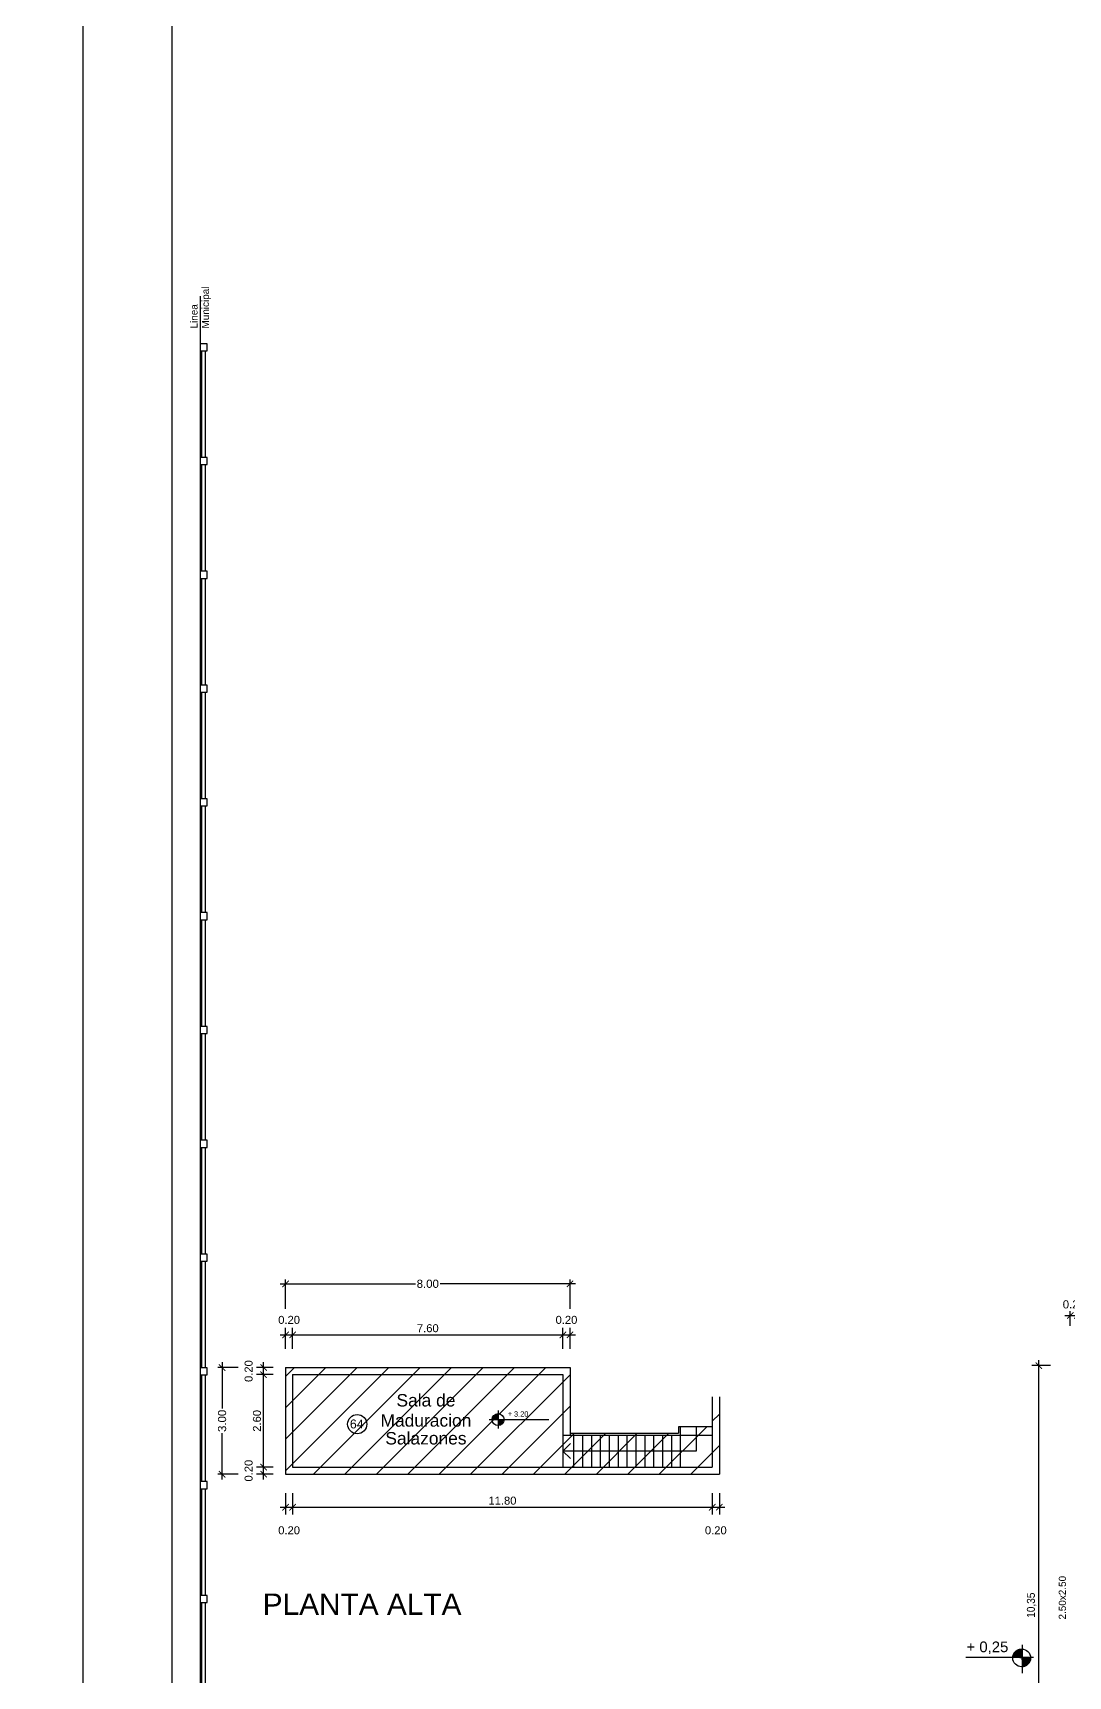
# Model space of a CAD drawing. Extents: x -106 to 115, y -156 to 65.
# Drawn here: x -51.2 to -22.09, y -55.18 to -8.97 of the extents above; entities that cross this region are included whole.
import ezdxf
from ezdxf.enums import TextEntityAlignment as Align

# ---------------------------------------------------------------- set-up
doc = ezdxf.new("R2010")
doc.units = 0
doc.header["$LTSCALE"] = 100
doc.header["$MEASUREMENT"] = 0
doc.layers.get('0').update_dxf_attribs({"color": 9, "linetype": 'CONTINUOUS'})
doc.layers.get('DEFPOINTS').update_dxf_attribs({"color": 9, "linetype": 'CONTINUOUS'})
for name, color, linetype in [('COTAS', 9, 'CONTINUOUS'), ('escalera', 9, 'CONTINUOUS'), ('MUROS', 9, 'CONTINUOUS'), ('Máquinas', 9, 'CONTINUOUS'), ('RECUADRO', 9, 'CONTINUOUS'), ('texto', 9, 'CONTINUOUS'), ('UNTITLED-1', 9, 'CONTINUOUS')]:
    doc.layers.add(name, color=color, linetype=linetype)
doc.styles.add('ROMAND', font='arial.ttf')
doc.styles.get("Standard").update_dxf_attribs({"font": 'arial.ttf'})
doc.styles.add('STYLE1', font='arial.ttf', dxfattribs={"width": 0.9})
doc.dimstyles.new('ACOTA100', dxfattribs={"dimtxt": 0.225, "dimasz": 0.18, "dimexe": 0.2, "dimexo": 0.4, "dimgap": 0.07, "dimtad": 1, "dimzin": 0, "dimdsep": 46, "dimtxsty": 'STYLE1', "dimblk1": 'ARCHTICK', "dimblk2": 'ARCHTICK', "dimsah": 1, "dimcen": 0.05, "dimdle": 0.15, "dimclrd": 7, "dimclre": 7, "dimclrt": 7, "dimadec": 0, "dimazin": 0, "dimtfac": 1, "dimtmove": 2, "dimatfit": 3, "dimldrblk": 'ARCHTICK', "dimfxl": 1, "dimtvp": 1, "dimtolj": 1, "dimtzin": 0, "dimarcsym": 0})
doc.dimstyles.get("Standard").update_dxf_attribs({"dimtxt": 0.23, "dimasz": 0.18, "dimexe": 0.12, "dimexo": 0.2, "dimgap": 0.05, "dimtad": 0, "dimzin": 0, "dimdsep": 46, "dimtxsty": 'Standard', "dimblk": 'ARCHTICK', "dimcen": 0.09, "dimdle": 0.15, "dimadec": 0, "dimazin": 0, "dimtfac": 1, "dimtofl": 0, "dimtmove": 2, "dimatfit": 3, "dimfxl": 1, "dimtolj": 1, "dimtzin": 0, "dimarcsym": 0})

# ---------------------------------------------------------------- blocks, each defined once
blk = doc.blocks.new('_ARCHTICK')
at = {"color": 0, "linetype": 'ByBlock', "const_width": 0.15}
blk.add_lwpolyline([(-0.5, -0.5), (0.5, 0.5)], dxfattribs=at)
blk = doc.blocks.new('*D30')
at = {"layer": 'DEFPOINTS', "color": 0, "linetype": 'Continuous', "transparency": 16777216}
for p in [(-22.913, -46.447), (-22.291, -46.447), (-22.291, -59.92)]:
    blk.add_point(p, dxfattribs=at)
at = {"layer": 'MUROS', "color": 7, "linetype": 'Continuous', "lineweight": -2, "transparency": 16777216}
for p, q in [((-22.591, -46.447), (-23.113, -46.447)), ((-22.913, -60.07), (-22.913, -46.297)), ((-22.591, -59.92), (-23.113, -59.92))]:
    blk.add_line(p, q, dxfattribs=at)
at = {"layer": 'MUROS', "color": 7, "linetype": 'Continuous', "lineweight": -2, "transparency": 16777216, "xscale": 0.18, "yscale": 0.18, "zscale": 0.18}
for p, rotation in [((-22.913, -46.447), 90), ((-22.913, -59.92), 270)]:
    blk.add_blockref('_ARCHTICK', p, dxfattribs=dict(at, rotation=rotation))
at = {"layer": 'MUROS', "color": 7, "linetype": 'Continuous', "transparency": 16777216, "insert": (-23.118, -53.183), "char_height": 0.225, "attachment_point": 5, "rotation": 90, "style": 'STYLE1'}
blk.add_mtext('\\A1;10,35', dxfattribs=at)
blk = doc.blocks.new('*D34')
at = {"layer": 'DEFPOINTS', "color": 0, "linetype": 'Continuous', "transparency": 16777216}
for p in [(-44.099, -49.633), (-43.899, -49.633), (-43.899, -50.43)]:
    blk.add_point(p, dxfattribs=at)
at = {"layer": 'texto', "color": 7, "linetype": 'Continuous', "lineweight": -2, "transparency": 16777216}
for p, q in [((-44.099, -50.033), (-44.099, -50.63)), ((-43.899, -50.033), (-43.899, -50.63)), ((-44.249, -50.43), (-43.749, -50.43))]:
    blk.add_line(p, q, dxfattribs=at)
at = {"layer": 'texto', "color": 7, "linetype": 'Continuous', "lineweight": -2, "transparency": 16777216, "xscale": 0.18, "yscale": 0.18, "zscale": 0.18, "rotation": 180}
blk.add_blockref('_ARCHTICK', (-44.099, -50.43), dxfattribs=at)
at = {"layer": 'texto', "color": 7, "linetype": 'Continuous', "lineweight": -2, "transparency": 16777216, "xscale": 0.18, "yscale": 0.18, "zscale": 0.18}
blk.add_blockref('_ARCHTICK', (-43.899, -50.43), dxfattribs=at)
at = {"layer": 'texto', "color": 7, "linetype": 'Continuous', "transparency": 16777216, "insert": (-43.999, -51.079), "char_height": 0.225, "attachment_point": 5}
blk.add_mtext('\\A1;0.20', dxfattribs=at)
blk = doc.blocks.new('*D35')
at = {"layer": 'DEFPOINTS', "color": 0, "linetype": 'Continuous', "transparency": 16777216}
for p in [(-43.899, -49.633), (-32.099, -49.633), (-32.099, -50.43)]:
    blk.add_point(p, dxfattribs=at)
at = {"layer": 'texto', "color": 7, "linetype": 'Continuous', "lineweight": -2, "transparency": 16777216}
for p, q in [((-43.899, -50.033), (-43.899, -50.63)), ((-32.099, -50.033), (-32.099, -50.63)), ((-44.049, -50.43), (-31.949, -50.43))]:
    blk.add_line(p, q, dxfattribs=at)
at = {"layer": 'texto', "color": 7, "linetype": 'Continuous', "lineweight": -2, "transparency": 16777216, "xscale": 0.18, "yscale": 0.18, "zscale": 0.18, "rotation": 180}
blk.add_blockref('_ARCHTICK', (-43.899, -50.43), dxfattribs=at)
at = {"layer": 'texto', "color": 7, "linetype": 'Continuous', "lineweight": -2, "transparency": 16777216, "xscale": 0.18, "yscale": 0.18, "zscale": 0.18}
blk.add_blockref('_ARCHTICK', (-32.099, -50.43), dxfattribs=at)
at = {"layer": 'texto', "color": 7, "linetype": 'Continuous', "transparency": 16777216, "insert": (-37.999, -50.245), "char_height": 0.225, "attachment_point": 5}
blk.add_mtext('\\A1;11.80', dxfattribs=at)
blk = doc.blocks.new('*D36')
at = {"layer": 'DEFPOINTS', "color": 0, "linetype": 'Continuous', "transparency": 16777216}
for p in [(-32.099, -49.633), (-31.899, -49.633), (-31.899, -50.43)]:
    blk.add_point(p, dxfattribs=at)
at = {"layer": 'texto', "color": 7, "linetype": 'Continuous', "lineweight": -2, "transparency": 16777216}
for p, q in [((-32.099, -50.033), (-32.099, -50.63)), ((-31.899, -50.033), (-31.899, -50.63)), ((-32.249, -50.43), (-31.749, -50.43))]:
    blk.add_line(p, q, dxfattribs=at)
at = {"layer": 'texto', "color": 7, "linetype": 'Continuous', "lineweight": -2, "transparency": 16777216, "xscale": 0.18, "yscale": 0.18, "zscale": 0.18, "rotation": 180}
blk.add_blockref('_ARCHTICK', (-32.099, -50.43), dxfattribs=at)
at = {"layer": 'texto', "color": 7, "linetype": 'Continuous', "lineweight": -2, "transparency": 16777216, "xscale": 0.18, "yscale": 0.18, "zscale": 0.18}
blk.add_blockref('_ARCHTICK', (-31.899, -50.43), dxfattribs=at)
at = {"layer": 'texto', "color": 7, "linetype": 'Continuous', "transparency": 16777216, "insert": (-31.999, -51.079), "char_height": 0.225, "attachment_point": 5}
blk.add_mtext('\\A1;0.20', dxfattribs=at)
blk = doc.blocks.new('*D37')
at = {"layer": 'DEFPOINTS', "color": 0, "linetype": 'Continuous', "transparency": 16777216}
for p in [(-44.717, -49.3), (-44.044, -49.3), (-44.044, -49.5)]:
    blk.add_point(p, dxfattribs=at)
at = {"layer": 'texto', "color": 7, "linetype": 'Continuous', "lineweight": -2, "transparency": 16777216}
for p, q in [((-44.444, -49.3), (-44.917, -49.3)), ((-44.717, -49.65), (-44.717, -49.15)), ((-44.444, -49.5), (-44.917, -49.5))]:
    blk.add_line(p, q, dxfattribs=at)
at = {"layer": 'texto', "color": 7, "linetype": 'Continuous', "lineweight": -2, "transparency": 16777216, "xscale": 0.18, "yscale": 0.18, "zscale": 0.18}
for p, rotation in [((-44.717, -49.3), 90), ((-44.717, -49.5), 270)]:
    blk.add_blockref('_ARCHTICK', p, dxfattribs=dict(at, rotation=rotation))
at = {"layer": 'texto', "color": 7, "linetype": 'Continuous', "transparency": 16777216, "insert": (-45.137, -49.4), "char_height": 0.225, "attachment_point": 5, "rotation": 90}
blk.add_mtext('\\A1;0.20', dxfattribs=at)
blk = doc.blocks.new('*D38')
at = {"layer": 'DEFPOINTS', "color": 0, "linetype": 'Continuous', "transparency": 16777216}
for p in [(-44.717, -46.7), (-44.044, -46.7), (-44.044, -49.3)]:
    blk.add_point(p, dxfattribs=at)
at = {"layer": 'texto', "color": 7, "linetype": 'Continuous', "lineweight": -2, "transparency": 16777216}
for p, q in [((-44.717, -49.45), (-44.717, -46.55)), ((-44.444, -46.7), (-44.917, -46.7)), ((-44.444, -49.3), (-44.917, -49.3))]:
    blk.add_line(p, q, dxfattribs=at)
at = {"layer": 'texto', "color": 7, "linetype": 'Continuous', "lineweight": -2, "transparency": 16777216, "xscale": 0.18, "yscale": 0.18, "zscale": 0.18}
for p, rotation in [((-44.717, -46.7), 90), ((-44.717, -49.3), 270)]:
    blk.add_blockref('_ARCHTICK', p, dxfattribs=dict(at, rotation=rotation))
at = {"layer": 'texto', "color": 7, "linetype": 'Continuous', "transparency": 16777216, "insert": (-44.902, -48), "char_height": 0.225, "attachment_point": 5, "rotation": 90}
blk.add_mtext('\\A1;2.60', dxfattribs=at)
blk = doc.blocks.new('*D39')
at = {"layer": 'DEFPOINTS', "color": 0, "linetype": 'Continuous', "transparency": 16777216}
for p in [(-44.717, -46.5), (-44.044, -46.5), (-44.044, -46.7)]:
    blk.add_point(p, dxfattribs=at)
at = {"layer": 'texto', "color": 7, "linetype": 'Continuous', "lineweight": -2, "transparency": 16777216}
for p, q in [((-44.444, -46.5), (-44.917, -46.5)), ((-44.717, -46.85), (-44.717, -46.35)), ((-44.444, -46.7), (-44.917, -46.7))]:
    blk.add_line(p, q, dxfattribs=at)
at = {"layer": 'texto', "color": 7, "linetype": 'Continuous', "lineweight": -2, "transparency": 16777216, "xscale": 0.18, "yscale": 0.18, "zscale": 0.18}
for p, rotation in [((-44.717, -46.5), 90), ((-44.717, -46.7), 270)]:
    blk.add_blockref('_ARCHTICK', p, dxfattribs=dict(at, rotation=rotation))
at = {"layer": 'texto', "color": 7, "linetype": 'Continuous', "transparency": 16777216, "insert": (-45.137, -46.6), "char_height": 0.225, "attachment_point": 5, "rotation": 90}
blk.add_mtext('\\A1;0.20', dxfattribs=at)
blk = doc.blocks.new('*D41')
at = {"layer": 'DEFPOINTS', "color": 0, "linetype": 'Continuous', "transparency": 16777216}
for p in [(-36.299, -45.581), (-43.899, -46.377), (-36.299, -46.377)]:
    blk.add_point(p, dxfattribs=at)
at = {"layer": 'texto', "color": 7, "linetype": 'Continuous', "lineweight": -2, "transparency": 16777216}
for p, q in [((-44.049, -45.581), (-36.149, -45.581)), ((-43.899, -45.977), (-43.899, -45.381)), ((-36.299, -45.977), (-36.299, -45.381))]:
    blk.add_line(p, q, dxfattribs=at)
at = {"layer": 'texto', "color": 7, "linetype": 'Continuous', "lineweight": -2, "transparency": 16777216, "xscale": 0.18, "yscale": 0.18, "zscale": 0.18, "rotation": 180}
blk.add_blockref('_ARCHTICK', (-43.899, -45.581), dxfattribs=at)
at = {"layer": 'texto', "color": 7, "linetype": 'Continuous', "lineweight": -2, "transparency": 16777216, "xscale": 0.18, "yscale": 0.18, "zscale": 0.18}
blk.add_blockref('_ARCHTICK', (-36.299, -45.581), dxfattribs=at)
at = {"layer": 'texto', "color": 7, "linetype": 'Continuous', "transparency": 16777216, "insert": (-40.099, -45.396), "char_height": 0.225, "attachment_point": 5}
blk.add_mtext('\\A1;7.60', dxfattribs=at)
blk = doc.blocks.new('*D40')
at = {"layer": 'DEFPOINTS', "color": 0, "linetype": 'Continuous', "transparency": 16777216}
for p in [(-43.899, -45.581), (-44.099, -46.377), (-43.899, -46.377)]:
    blk.add_point(p, dxfattribs=at)
at = {"layer": 'texto', "color": 7, "linetype": 'Continuous', "lineweight": -2, "transparency": 16777216}
for p, q in [((-44.249, -45.581), (-43.749, -45.581)), ((-44.099, -45.977), (-44.099, -45.381)), ((-43.899, -45.977), (-43.899, -45.381))]:
    blk.add_line(p, q, dxfattribs=at)
at = {"layer": 'texto', "color": 7, "linetype": 'Continuous', "lineweight": -2, "transparency": 16777216, "xscale": 0.18, "yscale": 0.18, "zscale": 0.18, "rotation": 180}
blk.add_blockref('_ARCHTICK', (-44.099, -45.581), dxfattribs=at)
at = {"layer": 'texto', "color": 7, "linetype": 'Continuous', "lineweight": -2, "transparency": 16777216, "xscale": 0.18, "yscale": 0.18, "zscale": 0.18}
blk.add_blockref('_ARCHTICK', (-43.899, -45.581), dxfattribs=at)
at = {"layer": 'texto', "color": 7, "linetype": 'Continuous', "transparency": 16777216, "insert": (-43.999, -45.161), "char_height": 0.225, "attachment_point": 5}
blk.add_mtext('\\A1;0.20', dxfattribs=at)
blk = doc.blocks.new('*D42')
at = {"layer": 'DEFPOINTS', "color": 0, "linetype": 'Continuous', "transparency": 16777216}
for p in [(-36.099, -45.581), (-36.299, -46.377), (-36.099, -46.377)]:
    blk.add_point(p, dxfattribs=at)
at = {"layer": 'texto', "color": 7, "linetype": 'Continuous', "lineweight": -2, "transparency": 16777216}
for p, q in [((-36.449, -45.581), (-35.949, -45.581)), ((-36.299, -45.977), (-36.299, -45.381)), ((-36.099, -45.977), (-36.099, -45.381))]:
    blk.add_line(p, q, dxfattribs=at)
at = {"layer": 'texto', "color": 7, "linetype": 'Continuous', "lineweight": -2, "transparency": 16777216, "xscale": 0.18, "yscale": 0.18, "zscale": 0.18, "rotation": 180}
blk.add_blockref('_ARCHTICK', (-36.299, -45.581), dxfattribs=at)
at = {"layer": 'texto', "color": 7, "linetype": 'Continuous', "lineweight": -2, "transparency": 16777216, "xscale": 0.18, "yscale": 0.18, "zscale": 0.18}
blk.add_blockref('_ARCHTICK', (-36.099, -45.581), dxfattribs=at)
at = {"layer": 'texto', "color": 7, "linetype": 'Continuous', "transparency": 16777216, "insert": (-36.199, -45.161), "char_height": 0.225, "attachment_point": 5}
blk.add_mtext('\\A1;0.20', dxfattribs=at)
blk = doc.blocks.new('*D218')
at = {"layer": 'COTAS', "color": 0, "linetype": 'Continuous', "lineweight": -2, "transparency": 16777216}
for p, q in [((-44.249, -44.146), (-40.447, -44.146)), ((-44.099, -44.847), (-44.099, -44.026)), ((-35.949, -44.146), (-39.75, -44.146)), ((-36.099, -44.847), (-36.099, -44.026))]:
    blk.add_line(p, q, dxfattribs=at)
at = {"layer": 'DEFPOINTS', "color": 0, "linetype": 'Continuous', "transparency": 16777216}
for p in [(-36.099, -44.146), (-44.099, -45.047), (-36.099, -45.047)]:
    blk.add_point(p, dxfattribs=at)
at = {"layer": 'COTAS', "color": 0, "linetype": 'Continuous', "lineweight": -2, "transparency": 16777216, "xscale": 0.18, "yscale": 0.18, "zscale": 0.18, "rotation": 180}
blk.add_blockref('_ARCHTICK', (-44.099, -44.146), dxfattribs=at)
at = {"layer": 'COTAS', "color": 0, "linetype": 'Continuous', "lineweight": -2, "transparency": 16777216, "xscale": 0.18, "yscale": 0.18, "zscale": 0.18}
blk.add_blockref('_ARCHTICK', (-36.099, -44.146), dxfattribs=at)
at = {"layer": 'COTAS', "color": 0, "linetype": 'Continuous', "transparency": 16777216, "insert": (-40.099, -44.146), "char_height": 0.23, "attachment_point": 5}
blk.add_mtext('\\A1;8.00', dxfattribs=at)
blk = doc.blocks.new('*D219')
at = {"layer": 'COTAS', "color": 0, "linetype": 'Continuous', "lineweight": -2, "transparency": 16777216}
for p, q in [((-45.431, -46.5), (-46.003, -46.5)), ((-45.883, -46.35), (-45.883, -47.652)), ((-45.883, -49.65), (-45.883, -48.348)), ((-45.431, -49.5), (-46.003, -49.5))]:
    blk.add_line(p, q, dxfattribs=at)
at = {"layer": 'DEFPOINTS', "color": 0, "linetype": 'Continuous', "transparency": 16777216}
for p in [(-45.231, -46.5), (-45.883, -49.5), (-45.231, -49.5)]:
    blk.add_point(p, dxfattribs=at)
at = {"layer": 'COTAS', "color": 0, "linetype": 'Continuous', "lineweight": -2, "transparency": 16777216, "xscale": 0.18, "yscale": 0.18, "zscale": 0.18}
for p, rotation in [((-45.883, -46.5), 90), ((-45.883, -49.5), 270)]:
    blk.add_blockref('_ARCHTICK', p, dxfattribs=dict(at, rotation=rotation))
at = {"layer": 'COTAS', "color": 0, "linetype": 'Continuous', "transparency": 16777216, "insert": (-45.883, -48), "char_height": 0.23, "attachment_point": 5, "rotation": 90}
blk.add_mtext('\\A1;3.00', dxfattribs=at)
blk = doc.blocks.new('*D240')
at = {"layer": 'COTAS', "color": 0, "linetype": 'Continuous', "lineweight": -2, "transparency": 16777216}
for p, q in [((-22.181, -45.037), (-21.681, -45.037)), ((-22.032, -45.328), (-22.032, -44.917)), ((-21.831, -45.328), (-21.831, -44.917))]:
    blk.add_line(p, q, dxfattribs=at)
at = {"layer": 'DEFPOINTS', "color": 0, "linetype": 'Continuous', "transparency": 16777216}
for p in [(-21.831, -45.037), (-22.032, -45.528), (-21.831, -45.528)]:
    blk.add_point(p, dxfattribs=at)
at = {"layer": 'COTAS', "color": 0, "linetype": 'Continuous', "lineweight": -2, "transparency": 16777216, "xscale": 0.18, "yscale": 0.18, "zscale": 0.18, "rotation": 180}
blk.add_blockref('_ARCHTICK', (-22.032, -45.037), dxfattribs=at)
at = {"layer": 'COTAS', "color": 0, "linetype": 'Continuous', "lineweight": -2, "transparency": 16777216, "xscale": 0.18, "yscale": 0.18, "zscale": 0.18}
blk.add_blockref('_ARCHTICK', (-21.831, -45.037), dxfattribs=at)
at = {"layer": 'COTAS', "color": 0, "linetype": 'Continuous', "transparency": 16777216, "insert": (-21.931, -44.725), "char_height": 0.23, "attachment_point": 5}
blk.add_mtext('\\A1;0.20', dxfattribs=at)

msp = doc.modelspace()

# ---------------------------------------------------------------- hatches: boundary and pattern name
at = {"linetype": 'Continuous'}
h = msp.add_hatch(dxfattribs=at)
h.set_pattern_fill('ANSI31', color=256, scale=0.01, style=0)
h.set_pattern_definition([(45, (-30.9209675, -24.3410579), (-0.000883883476, 0.000883883476), [])])
h.paths.add_polyline_path([(-23.388, -54.657), (-23.388, -54.417, 0.414214), (-23.648, -54.657)])
h.paths.add_polyline_path([(-23.388, -54.916, 0.402543), (-23.148, -54.667, 0.010003), (-23.148, -54.657), (-23.388, -54.657)])
at = {"layer": 'Máquinas'}
h = msp.add_hatch(color=256, dxfattribs=at)
h.paths.add_polyline_path([(-38.124, -47.965), (-38.124, -47.796, 0.414214), (-38.293, -47.965)])
h.paths.add_polyline_path([(-37.955, -47.965), (-38.124, -47.965), (-38.124, -48.133, 0.414214)])
at = {"layer": 'texto', "linetype": 'Continuous'}
h = msp.add_hatch(dxfattribs=at)
h.set_pattern_fill('ANSI31', color=256, scale=5, style=0)
edge = h.paths.add_edge_path()
edge.add_line((-44.099, -46.5), (-44.099, -49.5))
edge.add_line((-44.099, -49.5), (-31.899, -49.5))
edge.add_line((-31.899, -49.5), (-31.899, -47.327))
edge.add_line((-31.899, -47.327), (-32.099, -47.327))
edge.add_line((-32.099, -47.327), (-32.099, -48.165))
edge.add_line((-32.099, -48.165), (-33.049, -48.165))
edge.add_line((-33.049, -48.165), (-33.049, -48.35))
edge.add_line((-33.049, -48.35), (-36.099, -48.35))
edge.add_line((-36.099, -48.35), (-36.099, -46.5))
edge.add_line((-36.099, -46.5), (-44.262, -46.5))

# ---------------------------------------------------------------- linework, layer by layer
for p, q in [((-38.377, -47.965), (-38.124, -47.965)), ((-38.124, -47.712), (-38.124, -47.965)), ((-38.124, -47.965), (-38.124, -48.218)), ((-38.124, -47.965), (-36.692, -47.965))]:
    msp.add_line(p, q)
msp.add_circle((-38.124, -47.965), 0.169)
at = {"layer": 'escalera'}
for p, q in [((-36.299, -48.4), (-36.299, -49.3)), ((-36.099, -48.35), (-33.049, -48.35)), ((-36.099, -48.4), (-32.099, -48.4)), ((-35.999, -48.4), (-35.999, -49.3)), ((-35.749, -48.4), (-35.749, -49.3)), ((-35.499, -48.4), (-35.499, -49.3)), ((-35.499, -48.4), (-35.499, -49.3)), ((-35.249, -48.4), (-35.249, -49.3)), ((-34.999, -48.4), (-34.999, -49.3)), ((-34.749, -48.4), (-34.749, -49.3)), ((-34.499, -48.4), (-34.499, -49.3)), ((-34.249, -48.4), (-34.249, -49.3)), ((-33.999, -48.4), (-33.999, -49.3)), ((-33.749, -48.4), (-33.749, -49.3)), ((-33.499, -48.4), (-33.499, -49.3)), ((-33.249, -48.4), (-33.249, -49.3)), ((-32.999, -48.165), (-33.049, -48.165)), ((-33.049, -48.165), (-33.049, -48.35)), ((-32.999, -48.165), (-32.999, -48.4)), ((-32.099, -48.165), (-32.999, -48.165)), ((-32.999, -48.4), (-32.999, -49.3)), ((-32.549, -48.165), (-32.549, -48.4)), ((-32.549, -48.4), (-32.549, -48.851)), ((-32.549, -48.851), (-36.299, -48.849))]:
    msp.add_line(p, q, dxfattribs=at)
at = {"layer": 'MUROS', "linetype": 'Continuous'}
for p, q in [((-46.501, -16.368), (-46.501, -103.6)), ((-46.451, -20.908), (-46.451, -17.908)), ((-46.351, -20.908), (-46.351, -17.908)), ((-46.451, -24.108), (-46.451, -21.108)), ((-46.351, -24.108), (-46.351, -21.108)), ((-46.451, -27.308), (-46.451, -24.308)), ((-46.351, -27.308), (-46.351, -24.308)), ((-46.451, -30.508), (-46.451, -27.508)), ((-46.351, -30.508), (-46.351, -27.508)), ((-46.451, -33.708), (-46.451, -30.708)), ((-46.351, -33.708), (-46.351, -30.708)), ((-46.451, -36.908), (-46.451, -33.908)), ((-46.351, -36.908), (-46.351, -33.908)), ((-46.451, -40.108), (-46.451, -37.108)), ((-46.351, -40.108), (-46.351, -37.108)), ((-46.451, -43.308), (-46.451, -40.308)), ((-46.351, -43.308), (-46.351, -40.308)), ((-46.451, -46.508), (-46.451, -43.508)), ((-46.351, -46.508), (-46.351, -43.508)), ((-46.451, -49.708), (-46.451, -46.708)), ((-46.351, -49.708), (-46.351, -46.708)), ((-46.451, -52.908), (-46.451, -49.908)), ((-46.351, -52.908), (-46.351, -49.908)), ((-46.451, -56.108), (-46.451, -53.108)), ((-46.351, -56.108), (-46.351, -53.108))]:
    msp.add_line(p, q, dxfattribs=at)
at = {"layer": 'MUROS'}
for p, q in [((-44.099, -46.5), (-36.099, -46.5)), ((-44.099, -46.5), (-44.099, -49.5)), ((-36.099, -46.5), (-36.099, -48.4)), ((-43.899, -46.7), (-36.299, -46.7)), ((-43.899, -46.7), (-43.899, -49.3)), ((-36.299, -46.7), (-36.299, -48.4)), ((-32.099, -47.327), (-32.099, -49.3)), ((-31.899, -47.327), (-31.899, -49.5)), ((-36.299, -48.4), (-36.099, -48.4)), ((-43.899, -49.3), (-32.099, -49.3)), ((-44.099, -49.5), (-31.899, -49.5))]:
    msp.add_line(p, q, dxfattribs=at)
at = {"layer": 'MUROS', "linetype": 'Continuous'}
for points in [[(-46.501, -17.908), (-46.301, -17.908), (-46.301, -17.708), (-46.501, -17.708)], [(-46.501, -21.108), (-46.301, -21.108), (-46.301, -20.908), (-46.501, -20.908)], [(-46.501, -24.308), (-46.301, -24.308), (-46.301, -24.108), (-46.501, -24.108)], [(-46.501, -27.508), (-46.301, -27.508), (-46.301, -27.308), (-46.501, -27.308)], [(-46.501, -30.708), (-46.301, -30.708), (-46.301, -30.508), (-46.501, -30.508)], [(-46.501, -33.908), (-46.301, -33.908), (-46.301, -33.708), (-46.501, -33.708)], [(-46.501, -37.108), (-46.301, -37.108), (-46.301, -36.908), (-46.501, -36.908)], [(-46.501, -40.308), (-46.301, -40.308), (-46.301, -40.108), (-46.501, -40.108)], [(-46.501, -43.508), (-46.301, -43.508), (-46.301, -43.308), (-46.501, -43.308)], [(-46.501, -46.708), (-46.301, -46.708), (-46.301, -46.508), (-46.501, -46.508)], [(-46.501, -49.908), (-46.301, -49.908), (-46.301, -49.708), (-46.501, -49.708)], [(-46.501, -53.108), (-46.301, -53.108), (-46.301, -52.908), (-46.501, -52.908)]]:
    msp.add_lwpolyline(points, close=True, dxfattribs=at)
at = {"layer": 'RECUADRO', "linetype": 'Continuous'}
for points in [[(-49.788, -6.855), (75.434, -6.855), (75.434, -105.99), (-49.788, -105.99)], [(-47.288, -7.355), (74.934, -7.355), (74.934, -105.49), (-47.288, -105.49)]]:
    msp.add_lwpolyline(points, close=True, dxfattribs=at)
at = {"layer": 'texto', "linetype": 'Continuous', "flags": 128}
msp.add_lwpolyline([(-36.087, -48.637), (-36.299, -48.849), (-36.087, -49.061)], dxfattribs=at)
at = {"layer": 'texto', "linetype": 'Continuous'}
for centre, radius in [((4.578, -45.728), 110.721), ((-42.083, -48.093), 0.27)]:
    msp.add_circle(centre, radius, dxfattribs=at)
at = {"layer": 'UNTITLED-1', "linetype": 'Continuous'}
for p, q in [((-23.388, -54.297), (-23.388, -55.097)), ((-23.068, -54.657), (-24.968, -54.657))]:
    msp.add_line(p, q, dxfattribs=at)
msp.add_circle((-23.398, -54.667), 0.25, dxfattribs=at)

# ---------------------------------------------------------------- texts
at = {"linetype": 'Continuous'}
msp.add_text('+ 0,25', height=0.3, dxfattribs=at).set_placement((-24.949, -54.505))
at = {"layer": 'MUROS', "style": 'ROMAND'}
msp.add_text('+', height=0.15, rotation=90, dxfattribs=at).set_placement((-37.716, -47.862))
at = {"layer": 'texto', "linetype": 'Continuous'}
for s, p in [('Municipal', (-46.252, -17.281)), ('Linea', (-46.574, -17.281))]:
    msp.add_text(s, height=0.2, rotation=90, dxfattribs=at).set_placement(p)
at = {"layer": 'texto', "style": 'ROMAND'}
for s, p in [('Sala de', (-40.151, -47.596)), ('Maduracion', (-40.151, -48.163)), ('Salazones', (-40.151, -48.664))]:
    msp.add_text(s, height=0.35, dxfattribs=at).set_placement(p, align=Align.CENTER)
at = {"layer": 'texto', "linetype": 'Continuous'}
msp.add_text('64', height=0.25, dxfattribs=at).set_placement((-42.096, -48.212), align=Align.CENTER)
at = {"layer": 'texto', "style": 'ROMAND'}
msp.add_text('3.20', height=0.15, dxfattribs=at).set_placement((-37.676, -47.882))
at = {"layer": 'UNTITLED-1'}
msp.add_text('2.50x2.50', height=0.2, rotation=90, dxfattribs=at).set_placement((-22.154, -52.973), align=Align.CENTER)
msp.add_text('PLANTA ALTA', height=0.6, dxfattribs=at).set_placement((-44.741, -53.455))

# ---------------------------------------------------------------- dimensions: what is measured, and where the dimension line sits
at = {"layer": 'COTAS', "linetype": 'Continuous'}
for base, p1, p2, picture, middle in [((-36.099, -44.146), (-44.099, -45.047), (-36.099, -45.047), '*D218', (-40.099, -44.146)), ((-21.831, -45.037), (-22.032, -45.528), (-21.831, -45.528), '*D240', (-21.931, -44.725))]:
    dim = msp.add_linear_dim(base=base, p1=p1, p2=p2, dimstyle='Standard', dxfattribs=at)
    dim.commit()
    dim.dimension.update_dxf_attribs({"geometry": picture, "text_midpoint": middle})
dim = msp.add_linear_dim(base=(-45.883, -49.5), p1=(-45.231, -46.5), p2=(-45.231, -49.5), angle=90, dimstyle='Standard', dxfattribs=at)
dim.commit()
dim.dimension.update_dxf_attribs({"geometry": '*D219', "text_midpoint": (-45.883, -48)})
at = {"layer": 'MUROS', "linetype": 'Continuous'}
dim = msp.add_linear_dim(base=(-22.913, -46.447), p1=(-22.291, -59.92), p2=(-22.291, -46.447), angle=270, text='10,35', dimstyle='ACOTA100', override={"dimexo": 0.3}, dxfattribs=at)
dim.commit()
dim.dimension.update_dxf_attribs({"geometry": '*D30', "text_midpoint": (-23.118, -53.183)})
at = {"layer": 'texto', "linetype": 'Continuous'}
for base, p1, p2, picture, middle in [((-43.899, -45.581), (-44.099, -46.377), (-43.899, -46.377), '*D40', (-43.999, -45.161)), ((-36.299, -45.581), (-43.899, -46.377), (-36.299, -46.377), '*D41', (-40.099, -45.396)), ((-36.099, -45.581), (-36.299, -46.377), (-36.099, -46.377), '*D42', (-36.199, -45.161)), ((-43.899, -50.43), (-44.099, -49.633), (-43.899, -49.633), '*D34', (-43.999, -51.079)), ((-32.099, -50.43), (-43.899, -49.633), (-32.099, -49.633), '*D35', (-37.999, -50.245)), ((-31.899, -50.43), (-32.099, -49.633), (-31.899, -49.633), '*D36', (-31.999, -51.079))]:
    dim = msp.add_linear_dim(base=base, p1=p1, p2=p2, dimstyle='ACOTA100', override={"dimtxsty": 'Standard'}, dxfattribs=at)
    dim.commit()
    dim.dimension.update_dxf_attribs({"geometry": picture, "text_midpoint": middle})
for base, p1, p2, picture, middle in [((-44.717, -46.5), (-44.044, -46.7), (-44.044, -46.5), '*D39', (-45.137, -46.6)), ((-44.717, -46.7), (-44.044, -49.3), (-44.044, -46.7), '*D38', (-44.902, -48)), ((-44.717, -49.3), (-44.044, -49.5), (-44.044, -49.3), '*D37', (-45.137, -49.4))]:
    dim = msp.add_linear_dim(base=base, p1=p1, p2=p2, angle=90, dimstyle='ACOTA100', override={"dimtxsty": 'Standard'}, dxfattribs=at)
    dim.commit()
    dim.dimension.update_dxf_attribs({"geometry": picture, "text_midpoint": middle})

doc.saveas('drawing.dxf')
